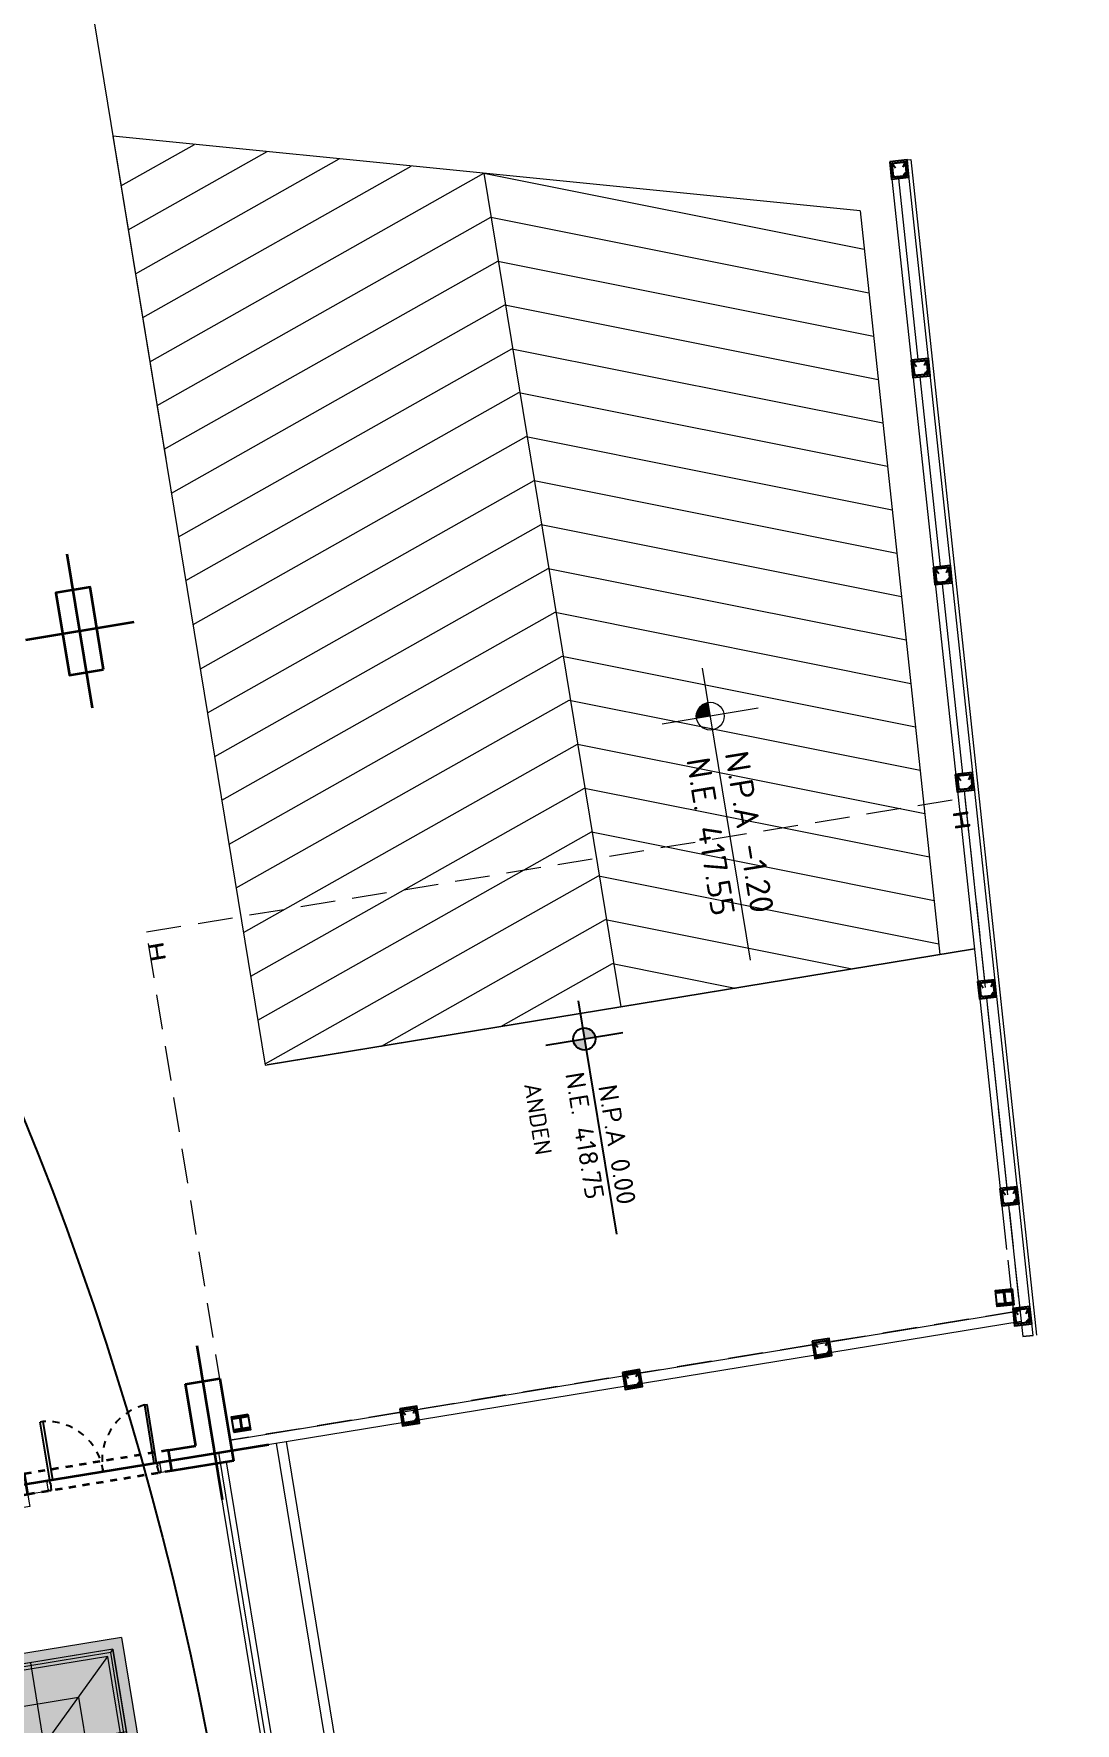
# Model space of a CAD drawing. Header units: metres. Extents: x 2 to 659295185, y -28 to 1124222152.
# Drawn here: x 655619.4 to 655634.39, y 1126477.7 to 1126502.04 of the extents above; entities that cross this region are included whole.
import ezdxf

# ---------------------------------------------------------------- set-up
doc = ezdxf.new("R2010")
doc.units = ezdxf.units.M
doc.header["$MEASUREMENT"] = 0
for name, pattern in [('CCSM_C1_CUERPO CK$0$CONTINUA', [0]), ('CCSM_C1_CUERPO CK$0$DASHED', [0.75, 0.5, -0.25]), ('CCSM_C1_CUERPO CK$0$DASHED2', [0.375, 0.25, -0.125]), ('CCSM_XREF ESTRUCTURA15$0$HIDDEN2', [0.1875, 0.125, -0.0625]), ('DASHDOT', [1, 0.5, -0.25, 0, -0.25]), ('HIDDEN', [0.375, 0.25, -0.125])]:
    doc.linetypes.add(name, pattern=pattern)
doc.layers.get('0').update_dxf_attribs({"linetype": 'CONTINUOUS'})
for name, color, linetype in [('CCSM_C1_CUERPO CK$0$A-PARED', 2, 'CCSM_C1_CUERPO CK$0$CONTINUA'), ('CCSM_C1_CUERPO CK$0$A-PROYECCIONES', 5, 'CCSM_C1_CUERPO CK$0$DASHED'), ('CCSM_C1_CUERPO CK$0$A-PUERTA', 5, 'CCSM_C1_CUERPO CK$0$CONTINUA'), ('CCSM_C1_CUERPO CK$0$A-TEXTOS AREAS', 9, 'CONTINUOUS'), ('CCSM_C1_CUERPO CK$0$A-TEXTOS NIVELES', 7, 'CONTINUOUS'), ('CCSM_C1_CUERPO CK$0$A_MACHONES PAREDES ANDENES', 60, 'CONTINUOUS'), ('CCSM_C1_CUERPO CK$0$A_RAMPAS ANDENES', 8, 'CONTINUOUS'), ('CCSM_C1_CUERPO EL$0$A-AREAS COMERCIALES', 151, 'CONTINUOUS'), ('CCSM_XREF ESTRUCTURA15$0$E_PLANCHAS C', 67, 'CONTINUOUS'), ('CCSM_XREF ESTRUCTURA15$0$PLANCHAS VERIFICADAS ANDENES  Y AMPLIACION LOCALES H Y N 12-05-2011', 8, 'CONTINUOUS'), ('Numero de manzana', 6, 'CONTINUOUS')]:
    doc.layers.add(name, color=color, linetype=linetype)
for name, color, linetype, lineweight in [('CCSM_XREF ESTRUCTURA15$0$E-CC-COLUMNA', 2, 'CONTINUOUS', 35), ('LOCALES ASIGNADOS', 41, 'DASHDOT', 0), ('LOCALES FERIA', 11, 'CONTINUOUS', 0), ('XREF ESCALERAS', 252, 'CONTINUOUS', 0)]:
    doc.layers.add(name, color=color, linetype=linetype, lineweight=lineweight)
doc.styles.add('CCSM_C1_CUERPO CK$0$Standard', font='txt_____.ttf')

# ---------------------------------------------------------------- blocks, each defined once
blk = doc.blocks.new('CCSM_C1_CUERPO CK$0$nivel para plantas')
h = blk.add_hatch(color=251)
h.paths.add_polyline_path([(0, 0.2, 0.414214), (-0.2, 0), (0, 0)])
h.paths.add_polyline_path([(0.2, 0), (0, 0), (0, -0.2, 0.414214)])
at = {"color": 251}
blk.add_line((-0.7, 0), (3.56, 0), dxfattribs=at)
blk.add_lwpolyline([(0, 0.7), (0, 0), (0, -0.7)], dxfattribs=at)
blk.add_circle((0, 0), 0.2, dxfattribs=at)
at = {"char_height": 0.34, "attachment_point": 1, "style": 'CCSM_C1_CUERPO CK$0$Standard'}
for s, insert, width in [('{\\Fromans|c0;\\C7;N.P.A 0.00}', (0.877, 0.444), 2.70141), ('{\\Fromans|c0;N.E. 418.75}', (0.56, -0.104), 3.02544)]:
    blk.add_mtext(s, dxfattribs=dict(at, insert=insert, width=width))
blk = doc.blocks.new('CCSM_C1_CUERPO CK$0$MACHON')
for points in [[(-0.1, 0.216, 1), (-0.082, 0.216, 1)], [(-0.082, 0.034, 1), (-0.1, 0.034, 1)], [(0.1, 0.216, 1), (0.082, 0.216, 1)], [(0.1, 0.034, 1), (0.082, 0.034, 1)]]:
    blk.add_hatch(color=0).paths.add_polyline_path(points)
at = {"color": 0}
for p, q in [((-0.1, 0.025), (0.1, 0.025)), ((-0.091, 0.216), (-0.028, 0.18)), ((-0.091, 0.034), (-0.028, 0.07)), ((0.081, 0.225), (0.056, 0.194)), ((0.1, 0.204), (0.075, 0.174))]:
    blk.add_line(p, q, dxfattribs=at)
blk.add_lwpolyline([(-0.125, 0), (0.125, 0), (0.125, 0.25), (-0.125, 0.25)], close=True)
for points in [[(-0.1, 0.025), (-0.1, 0.225), (0.03, 0.225)], [(0.056, 0.194), (0.081, 0.225), (0.1, 0.225), (0.1, 0.025), (-0.1, 0.025), (-0.1, 0.225), (0.1, 0.225), (0.1, 0.204), (0.075, 0.174)], [(0.075, 0.174), (0.1, 0.204), (0.1, 0.225), (-0.1, 0.225), (-0.1, 0.025), (0.1, 0.025), (0.1, 0.225), (0.081, 0.225), (0.056, 0.194)], [(0.03, 0.225), (0.1, 0.225), (0.1, 0.025)]]:
    blk.add_lwpolyline(points, dxfattribs=at)
for centre in [(-0.091, 0.216), (-0.091, 0.034), (0.091, 0.216), (0.091, 0.034)]:
    blk.add_circle(centre, 0.00902, dxfattribs=at)
blk = doc.blocks.new('CCSM_C1_CUERPO CK$0$A$C474C28DF')
for p, q in [((0, 1.855), (0, 1.83)), ((0.015, 1.855), (0, 1.855)), ((0.105, 1.82), (0, 1.83)), ((0.015, 1.87), (0.015, 1.855)), ((0.15, 1.83), (0.105, 1.83)), ((0.105, 1.83), (0.105, 1.82)), ((0.135, 1.87), (0.135, 1.855)), ((0.135, 1.855), (0.15, 1.855)), ((0.15, 1.855), (0.15, 1.83)), ((0.15, 1.825), (0.15, 1.785)), ((0.15, 1.825), (1, 1.825)), ((1, 1.785), (0.15, 1.785)), ((1, 1.785), (1, 1.825)), ((0.105, 0.27), (0, 0.26)), ((0, 0.235), (0, 0.26)), ((0.105, 0.26), (0.105, 0.27)), ((0.15, 0.26), (0.105, 0.26)), ((0.15, 0.265), (0.15, 0.305)), ((1, 0.305), (0.15, 0.305)), ((0.15, 0.265), (1, 0.265)), ((0.15, 0.235), (0.15, 0.26)), ((1, 0.305), (1, 0.265)), ((0.015, 0.235), (0, 0.235)), ((0.015, 0.22), (0.015, 0.235)), ((0.135, 0.22), (0.135, 0.235)), ((0.135, 0.235), (0.15, 0.235))]:
    blk.add_line(p, q)
at = {"color": 8, "linetype": 'CCSM_C1_CUERPO CK$0$DASHED2', "ltscale": 0.05}
for centre, start, end in [((0.182, 1.867), 267.7877, 354.2972), ((0.182, 0.223), 5.7028, 92.2123)]:
    blk.add_arc(centre, 0.822, start, end, dxfattribs=at)
blk = doc.blocks.new('CCSM_XREF ESTRUCTURA15$0$Psntalla 410x120')
at = {"color": 5}
for p, q in [((0, -4.389), (0, 0.789)), ((1.574, 0), (-0.674, 0))]:
    blk.add_line(p, q, dxfattribs=at)
at = {"color": 2}
for p, q in [((-0.15, 0.25), (-0.15, -0.65)), ((1.05, 0.25), (-0.15, 0.25)), ((1.05, -0.25), (1.05, 0.25)), ((0.15, -0.25), (1.05, -0.25)), ((0.15, -0.65), (0.15, -0.25)), ((-0.15, -0.65), (0.15, -0.65)), ((-0.15, -2.75), (0.15, -2.75)), ((-0.15, -2.75), (-0.15, -3.85)), ((0.15, -3.85), (0.15, -2.75)), ((-0.15, -3.85), (0.15, -3.85))]:
    blk.add_line(p, q, dxfattribs=at)
at = {"color": 8, "linetype": 'CCSM_XREF ESTRUCTURA15$0$HIDDEN2', "ltscale": 0.5}
for p, q in [((-0.15, -0.65), (-0.15, -2.75)), ((0.15, -0.65), (0.15, -2.75))]:
    blk.add_line(p, q, dxfattribs=at)
blk = doc.blocks.new('CCSM_XREF ESTRUCTURA15$0$COLUM REC 120x50 mid')
at = {"color": 5}
for p, q in [((0, 1.124), (0, -1.124)), ((-0.789, 0), (0.789, 0))]:
    blk.add_line(p, q, dxfattribs=at)
at = {"color": 2}
blk.add_lwpolyline([(-0.25, 0.6), (-0.25, -0.6), (0.25, -0.6), (0.25, 0.6)], close=True, dxfattribs=at)
blk = doc.blocks.new('CCSM_XREF ESTRUCTURA15$0$A$C17D5529C')
at = {"layer": 'CCSM_XREF ESTRUCTURA15$0$E-CC-COLUMNA'}
blk.add_lwpolyline([(-0.162, -0.103), (-0.028, -0.103, -0.410123), (-0.01, -0.121), (-0.01, -0.2), (0, -0.2), (0, 0), (-0.01, 0), (-0.01, -0.079, -0.410123), (-0.028, -0.097), (-0.162, -0.097, -0.410123), (-0.18, -0.079), (-0.18, 0), (-0.19, 0), (-0.19, -0.2), (-0.18, -0.2), (-0.18, -0.121, -0.418316), (-0.162, -0.103)], format="xyb", dxfattribs=at)
at = {"layer": 'CCSM_XREF ESTRUCTURA15$0$E_PLANCHAS C'}
blk.add_lwpolyline([(-0.21, 0.02), (0.02, 0.02), (0.02, -0.22), (-0.21, -0.22)], close=True, dxfattribs=at)
blk = doc.blocks.new('STAIRS2')
for p, q in [((655560.082, 1126407.36), (655561.096, 1126407.526)), ((655561.096, 1126407.526), (655560.082, 1126407.36))]:
    blk.add_line(p, q)
at = {"layer": 'XREF ESCALERAS', "linetype": 'HIDDEN', "ltscale": 0.02}
for p, q in [((655560.082, 1126407.36), (655561.096, 1126407.526)), ((655560.994, 1126406.293), (655560.8, 1126407.477)), ((655561.291, 1126406.342), (655561.096, 1126407.526)), ((655560.402, 1126406.196), (655560.208, 1126407.38)), ((655560.698, 1126406.245), (655560.504, 1126407.429))]:
    blk.add_line(p, q, dxfattribs=at)
at = {"layer": 'XREF ESCALERAS'}
for p, q in [((655557.248, 1126406.895), (655560.082, 1126407.36)), ((655557.294, 1126406.862), (655560.073, 1126407.318)), ((655557.294, 1126406.862), (655560.073, 1126407.318)), ((655557.351, 1126406.821), (655560.082, 1126407.268)), ((655557.351, 1126406.821), (655560.063, 1126407.265)), ((655559.327, 1126407.195), (655559.32, 1126407.235)), ((655559.514, 1126406.051), (655559.32, 1126407.235)), ((655559.623, 1126407.244), (655559.616, 1126407.283)), ((655559.81, 1126406.099), (655559.616, 1126407.283)), ((655560.106, 1126406.148), (655559.912, 1126407.332)), ((655560.106, 1126406.148), (655559.927, 1126407.243)), ((655558.432, 1126407.089), (655558.438, 1126407.05)), ((655558.432, 1126407.089), (655558.82, 1126404.721)), ((655558.735, 1126407.098), (655558.728, 1126407.138)), ((655558.922, 1126405.954), (655558.728, 1126407.138)), ((655559.031, 1126407.147), (655559.024, 1126407.186)), ((655559.218, 1126406.002), (655559.024, 1126407.186)), ((655559.218, 1126406.002), (655559.039, 1126407.097)), ((655559.514, 1126406.051), (655559.335, 1126407.146)), ((655559.81, 1126406.099), (655559.631, 1126407.194)), ((655557.248, 1126406.895), (655557.636, 1126404.527)), ((655557.248, 1126406.895), (655557.636, 1126404.527)), ((655557.294, 1126406.862), (655557.248, 1126406.895)), ((655557.294, 1126406.862), (655557.669, 1126404.573)), ((655557.294, 1126406.862), (655557.669, 1126404.573)), ((655557.351, 1126406.821), (655557.71, 1126404.63)), ((655558.626, 1126405.905), (655557.351, 1126406.821)), ((655557.351, 1126406.821), (655557.71, 1126404.63)), ((655558.131, 1126405.216), (655557.937, 1126406.4)), ((655560.698, 1126406.245), (655560.878, 1126405.149)), ((655560.698, 1126406.245), (655560.893, 1126405.06)), ((655560.994, 1126406.293), (655561.174, 1126405.198)), ((655560.994, 1126406.293), (655561.189, 1126405.109)), ((655561.291, 1126406.342), (655561.485, 1126405.157)), ((655561.291, 1126406.342), (655561.485, 1126405.157)), ((655560.087, 1126406.144), (655557.442, 1126405.711)), ((655559.218, 1126406.002), (655559.398, 1126404.907)), ((655559.218, 1126406.002), (655559.412, 1126404.818)), ((655559.514, 1126406.051), (655559.694, 1126404.955)), ((655559.514, 1126406.051), (655559.708, 1126404.866)), ((655559.81, 1126406.099), (655559.99, 1126405.004)), ((655559.81, 1126406.099), (655560.004, 1126404.915)), ((655560.106, 1126406.148), (655560.286, 1126405.052)), ((655560.106, 1126406.148), (655560.3, 1126404.963)), ((655560.402, 1126406.196), (655560.582, 1126405.101)), ((655560.402, 1126406.196), (655560.596, 1126405.012)), ((655558.626, 1126405.905), (655557.71, 1126404.63)), ((655558.922, 1126405.954), (655559.102, 1126404.858)), ((655558.922, 1126405.954), (655559.116, 1126404.769)), ((655561.388, 1126405.75), (655558.131, 1126405.216)), ((655557.636, 1126404.527), (655561.485, 1126405.157)), ((655557.636, 1126404.527), (655561.485, 1126405.157)), ((655557.669, 1126404.573), (655561.387, 1126405.182)), ((655557.669, 1126404.573), (655561.387, 1126405.182)), ((655557.71, 1126404.63), (655561.381, 1126405.232)), ((655557.71, 1126404.63), (655561.381, 1126405.232)), ((655560.59, 1126405.052), (655560.596, 1126405.012)), ((655560.886, 1126405.1), (655560.893, 1126405.06)), ((655561.182, 1126405.149), (655561.189, 1126405.109)), ((655559.11, 1126404.809), (655559.116, 1126404.769)), ((655559.406, 1126404.857), (655559.412, 1126404.818)), ((655559.702, 1126404.906), (655559.708, 1126404.866)), ((655559.998, 1126404.954), (655560.004, 1126404.915)), ((655560.294, 1126405.003), (655560.3, 1126404.963)), ((655557.669, 1126404.573), (655557.636, 1126404.527)), ((655558.814, 1126404.76), (655558.82, 1126404.721))]:
    blk.add_line(p, q, dxfattribs=at)
at = {"layer": 'XREF ESCALERAS', "linetype": 'CCSM_C1_CUERPO CK$0$DASHED', "ltscale": 0.02}
for p, q in [((655559.608, 1126406.674), (655559.292, 1126406.773)), ((655559.292, 1126406.773), (655559.319, 1126406.627)), ((655557.937, 1126406.4), (655559.608, 1126406.674)), ((655560.087, 1126406.144), (655561.291, 1126406.342)), ((655560.087, 1126406.144), (655561.291, 1126406.342))]:
    blk.add_line(p, q, dxfattribs=at)
at = {"layer": 'XREF ESCALERAS'}
blk.add_lwpolyline([(655560.116, 1126407.531), (655559.986, 1126406.882), (655560.398, 1126406.729), (655559.773, 1126406.724), (655560.154, 1126406.613), (655560.064, 1126405.983)], dxfattribs=at)
blk.add_lwpolyline([(655560.116, 1126407.531), (655559.986, 1126406.882), (655560.398, 1126406.729), (655559.773, 1126406.724), (655560.154, 1126406.613), (655560.064, 1126405.983)], dxfattribs=at)
at = {"layer": 'XREF ESCALERAS', "linetype": 'CCSM_C1_CUERPO CK$0$DASHED', "ltscale": 0.02}
blk.add_lwpolyline([(655557.937, 1126406.4), (655559.608, 1126406.674), (655559.292, 1126406.773), (655559.319, 1126406.627)], dxfattribs=at)
at = {"layer": 'XREF ESCALERAS'}
blk.add_circle((655561.388, 1126405.75), 0.0332, dxfattribs=at)
blk.add_arc((655561.38, 1126405.206), 0.0253, 287.3371, 88.5915, dxfattribs=at)
blk.add_arc((655561.38, 1126405.206), 0.0253, 287.3371, 88.5915, dxfattribs=at)

msp = doc.modelspace()

# ---------------------------------------------------------------- hatches: boundary and pattern name
at = {"layer": 'CCSM_C1_CUERPO CK$0$A-TEXTOS NIVELES', "lineweight": 5}
msp.add_hatch(color=256, dxfattribs=at).paths.add_polyline_path([(655628.9417, 1126492.1744), (655629.1391, 1126492.2067), (655629.1067, 1126492.4041, 0.4142136)])
at = {"layer": 'LOCALES ASIGNADOS'}
h = msp.add_hatch(color=256, dxfattribs=at)
edge = h.paths.add_edge_path()
edge.add_arc((219491.1056, 1054914.3756), 441878.9229, 9.308049718, 9.309563548, ccw=False)
edge.add_line((655551.8097, 1126384.9626), (655564.5398, 1126387.0492))
edge.add_line((655564.5398, 1126387.0492), (655562.5867, 1126398.9652))
edge.add_line((655562.5867, 1126398.9652), (655552.3922, 1126397.2942))
edge.add_line((655552.3922, 1126397.2942), (655552.4569, 1126396.8995))
edge.add_line((655552.4569, 1126396.8995), (655549.9212, 1126396.4839))
at = {"layer": 'LOCALES FERIA'}
h = msp.add_hatch(color=11, dxfattribs=at)
edge = h.paths.add_edge_path()
edge.add_line((655622.8416, 1126465.6642), (655620.6661, 1126478.9376))
edge.add_line((655620.6661, 1126478.9376), (655610.551, 1126477.2797))
edge.add_line((655610.551, 1126477.2797), (655612.653, 1126464.4547))
edge.add_arc((655759.3676, 1125272.1548), 1201.2927, 96.5257237, 97.0150845, ccw=False)

# ---------------------------------------------------------------- linework, layer by layer
at = {"color": 3}
for points in [[(655632.7737, 1126490.6447), (655632.7519, 1126490.7774, -0.4101231), (655632.7665, 1126490.7981), (655632.8445, 1126490.8108), (655632.8429, 1126490.8207), (655632.6455, 1126490.7884), (655632.6471, 1126490.7785), (655632.7251, 1126490.7913, -0.4101231), (655632.7455, 1126490.7764), (655632.7672, 1126490.6441, -0.4101231), (655632.7526, 1126490.6235), (655632.6746, 1126490.6107), (655632.6762, 1126490.6009), (655632.8736, 1126490.6332), (655632.872, 1126490.6431), (655632.794, 1126490.6303, -0.4183159), (655632.7736, 1126490.6452)], [(655632.7737, 1126490.6447), (655632.7519, 1126490.7774, -0.4101231), (655632.7665, 1126490.7981), (655632.8445, 1126490.8108), (655632.8429, 1126490.8207), (655632.6455, 1126490.7884), (655632.6471, 1126490.7785), (655632.7251, 1126490.7913, -0.4101231), (655632.7455, 1126490.7764), (655632.7672, 1126490.6441, -0.4101231), (655632.7526, 1126490.6235), (655632.6746, 1126490.6107), (655632.6762, 1126490.6009), (655632.8736, 1126490.6332), (655632.872, 1126490.6431), (655632.794, 1126490.6303, -0.4183159), (655632.7736, 1126490.6452)], [(655621.1896, 1126488.746), (655621.1679, 1126488.8787, -0.4101231), (655621.1825, 1126488.8993), (655621.2604, 1126488.9121), (655621.2588, 1126488.922), (655621.0615, 1126488.8896), (655621.0631, 1126488.8798), (655621.141, 1126488.8926, -0.4101231), (655621.1615, 1126488.8777), (655621.1831, 1126488.7454, -0.4101231), (655621.1685, 1126488.7248), (655621.0906, 1126488.712), (655621.0922, 1126488.7021), (655621.2896, 1126488.7345), (655621.2879, 1126488.7444), (655621.21, 1126488.7316, -0.4183159), (655621.1896, 1126488.7465)], [(655621.1896, 1126488.746), (655621.1679, 1126488.8787, -0.4101231), (655621.1825, 1126488.8993), (655621.2604, 1126488.9121), (655621.2588, 1126488.922), (655621.0615, 1126488.8896), (655621.0631, 1126488.8798), (655621.141, 1126488.8926, -0.4101231), (655621.1615, 1126488.8777), (655621.1831, 1126488.7454, -0.4101231), (655621.1685, 1126488.7248), (655621.0906, 1126488.712), (655621.0922, 1126488.7021), (655621.2896, 1126488.7345), (655621.2879, 1126488.7444), (655621.21, 1126488.7316, -0.4183159), (655621.1896, 1126488.7465)]]:
    msp.add_lwpolyline(points, format="xyb", dxfattribs=at)
at = {"layer": 'CCSM_C1_CUERPO CK$0$A-PARED', "lineweight": 5}
for p, q in [((655622.2271, 1126481.778), (655633.5979, 1126483.6418)), ((655622.2991, 1126481.6378), (655633.614, 1126483.4924)), ((655622.8911, 1126481.7343), (655624.856, 1126469.7454)), ((655625.0283, 1126469.6216), (655623.039, 1126481.7589)), ((655623.04, 1126475.272), (655622.029, 1126481.441)), ((655623.8969, 1126470.043), (655622.029, 1126481.441)), ((655624.0514, 1126470.0278), (655622.1769, 1126481.4652))]:
    msp.add_line(p, q, dxfattribs=at)
at = {"layer": 'CCSM_C1_CUERPO CK$0$A-PARED', "color": 8, "lineweight": 5}
for points in [[(655631.2968, 1126499.4874), (655620.542, 1126500.5592), (655622.7349, 1126487.181), (655632.9415, 1126488.8539), (655632.9415, 1126488.8539)], [(655632.0257, 1126500.2241), (655633.8351, 1126483.292)], [(655631.7538, 1126499.9435), (655633.3112, 1126485.4017)], [(655633.3378, 1126485.1531), (655633.4054, 1126484.5222)], [(655633.4214, 1126484.3729), (655633.5139, 1126483.509)]]:
    msp.add_lwpolyline(points, dxfattribs=at)
at = {"layer": 'CCSM_C1_CUERPO CK$0$A-PARED', "lineweight": 5}
for points in [[(655631.9728, 1126500.2184), (655632.0255, 1126500.224)], [(655633.6377, 1126483.2709), (655633.7868, 1126483.287), (655631.9728, 1126500.2182), (655631.9728, 1126500.2184)], [(655631.8503, 1126499.9538), (655632.1299, 1126497.3437)], [(655632.1566, 1126497.0951), (655632.4495, 1126494.3608)], [(655632.4762, 1126494.1122), (655632.7691, 1126491.3779)], [(655632.7957, 1126491.1294), (655633.0887, 1126488.3951)], [(655633.1153, 1126488.1465), (655633.4083, 1126485.4122)], [(655633.4349, 1126485.1636), (655633.6377, 1126483.2709)], [(655633.7868, 1126483.2868), (655633.6377, 1126483.2708)], [(655620.5422, 1126478.7653), (655612.5904, 1126477.4619)], [(655620.666, 1126478.9376), (655613.5953, 1126477.7786)], [(655620.5422, 1126478.7653), (655622.6927, 1126465.6455)], [(655620.666, 1126478.9376), (655622.8419, 1126465.6626)]]:
    msp.add_lwpolyline(points, dxfattribs=at)
for points in [[(655621.3633, 1126481.4841), (655621.3875, 1126481.3361), (655621.2395, 1126481.3118), (655621.2152, 1126481.4598)], [(655619.587, 1126481.1929), (655619.6112, 1126481.0449), (655619.3152, 1126480.9964), (655619.2909, 1126481.1444)]]:
    msp.add_lwpolyline(points, close=True, dxfattribs=at)
at = {"layer": 'CCSM_C1_CUERPO CK$0$A-PROYECCIONES', "lineweight": 5}
msp.add_lwpolyline([(655632.8063, 1126491.0308), (655633.5979, 1126483.6418), (655622.2271, 1126481.778), (655621.027, 1126489.1)], close=True, dxfattribs=at)
at = {"layer": 'CCSM_C1_CUERPO CK$0$A-TEXTOS NIVELES', "lineweight": 5}
msp.add_line((655629.0258, 1126492.8975), (655629.7149, 1126488.6939), dxfattribs=at)
msp.add_lwpolyline([(655629.8298, 1126492.3199), (655629.1391, 1126492.2067), (655628.4483, 1126492.0935)], dxfattribs=at)
msp.add_circle((655629.1391, 1126492.2067), 0.2, dxfattribs=at)
at = {"layer": 'CCSM_C1_CUERPO CK$0$A_RAMPAS ANDENES', "lineweight": 5}
for p, q in [((655616.5883, 1126524.6806), (655621.3034, 1126495.9144)), ((655631.2968, 1126499.4874), (655620.542, 1126500.5592)), ((655631.2968, 1126499.4874), (655632.4448, 1126488.7725)), ((655632.9415, 1126488.8539), (655622.7595, 1126487.185))]:
    msp.add_line(p, q, dxfattribs=at)
for points in [[(655620.6538, 1126499.8443), (655621.7135, 1126500.4425)], [(655620.7631, 1126499.2106), (655622.7605, 1126500.3381)], [(655620.8664, 1126498.5799), (655623.7979, 1126500.2347)], [(655620.9698, 1126497.9493), (655624.8353, 1126500.1313)], [(655621.0741, 1126497.3128), (655625.8823, 1126500.027), (655631.3563, 1126498.9322)], [(655625.8822, 1126500.027), (655627.8504, 1126488.0195)], [(655621.1775, 1126496.6821), (655625.9832, 1126499.3949), (655631.4233, 1126498.3069)], [(655621.2809, 1126496.0515), (655626.0841, 1126498.7629), (655631.4903, 1126497.6817)], [(655621.3843, 1126495.4209), (655626.1849, 1126498.1308), (655631.5573, 1126497.0564)], [(655621.4876, 1126494.7902), (655626.2858, 1126497.4988), (655631.6243, 1126496.4311)], [(655621.591, 1126494.1596), (655626.3867, 1126496.8667), (655631.6913, 1126495.8058)], [(655621.6944, 1126493.5289), (655626.4876, 1126496.2347), (655631.7583, 1126495.1805)], [(655621.7997, 1126492.8865), (655626.6054, 1126495.5993), (655631.8252, 1126494.5553)], [(655621.903, 1126492.2559), (655626.7062, 1126494.9672), (655631.8922, 1126493.93)], [(655622.0064, 1126491.6252), (655626.8071, 1126494.3352), (655631.9592, 1126493.3048)], [(655622.1098, 1126490.9946), (655626.908, 1126493.7031), (655632.0262, 1126492.6795)], [(655622.2131, 1126490.3639), (655627.0088, 1126493.0711), (655632.0932, 1126492.0542)], [(655622.3165, 1126489.7333), (655627.1097, 1126492.439), (655632.1602, 1126491.4289)], [(655622.4218, 1126489.0909), (655627.2275, 1126491.8036), (655632.2272, 1126490.8037)], [(655622.5252, 1126488.4602), (655627.3284, 1126491.1716), (655632.2942, 1126490.1784)], [(655622.6285, 1126487.8296), (655627.4292, 1126490.5395), (655632.3612, 1126489.5532)], [(655622.7319, 1126487.1989), (655627.5301, 1126489.9075), (655632.4282, 1126488.9279)], [(655624.4059, 1126487.4549), (655627.631, 1126489.2754), (655631.1811, 1126488.5654)], [(655626.1259, 1126487.7368), (655627.7318, 1126488.6434), (655629.4997, 1126488.2898)]]:
    msp.add_lwpolyline(points, dxfattribs=at)
at = {"layer": 'CCSM_C1_CUERPO EL$0$A-AREAS COMERCIALES', "lineweight": 5}
msp.add_lwpolyline([(655631.6499, 1126424.5986), (655631.4088, 1126426.07), (655631.3663, 1126426.3288), (655636.7266, 1126427.5295), (655630.344, 1126466.4655), (655625.5798, 1126465.9653), (655624.6464, 1126465.8634), (655624.6464, 1126465.8634), (655624.6189, 1126466.0315), (655622.0671, 1126481.5995), (655619.2909, 1126481.1444), (655619.3314, 1126480.8977), (655619.3435, 1126480.8237), (655610.2153, 1126479.3275), (655609.2594, 1126485.1588), (655611.6493, 1126485.5505), (655610.5833, 1126492.0533), (655598.7999, 1126490.1217), (655601.1572, 1126475.7399), (655538.5815, 1126465.4833)], dxfattribs=at)
at = {"layer": 'Numero de manzana', "lineweight": -2}
msp.add_circle((655575.4972, 1126468.5723), 47.2457, dxfattribs=at)

# ---------------------------------------------------------------- block references
at = {"layer": 'CCSM_C1_CUERPO CK$0$A-PUERTA', "lineweight": 5, "rotation": 99.30859508087696}
msp.add_blockref('CCSM_C1_CUERPO CK$0$A$C474C28DF', (655621.4566, 1126481.3474), dxfattribs=at)
at = {"layer": 'CCSM_C1_CUERPO CK$0$A-TEXTOS NIVELES', "lineweight": 5, "xscale": 0.8000000001443553, "yscale": 0.8000000001443553, "zscale": 0.8000000001443553, "rotation": 279.3085951669859}
msp.add_blockref('CCSM_C1_CUERPO CK$0$nivel para plantas', (655627.328, 1126487.5553), dxfattribs=at)
at = {"layer": 'CCSM_C1_CUERPO CK$0$A_MACHONES PAREDES ANDENES', "lineweight": 5}
for p, rotation in [((655631.7375, 1126500.0675), 276.0672781626715), ((655632.0437, 1126497.2088), 276.0672781626715), ((655632.3614, 1126494.2257), 276.0920292992686), ((655632.6804, 1126491.2427), 276.1167804433298), ((655633.0007, 1126488.2599), 276.141531579578), ((655633.3223, 1126485.2772), 276.1662827178326), ((655633.5072, 1126483.5512), 276.1662827178326), ((655630.6247, 1126483.0785), 279.3085951751866), ((655627.897, 1126482.6314), 279.3085951751866), ((655624.6898, 1126482.1057), 279.3085951751866)]:
    msp.add_blockref('CCSM_C1_CUERPO CK$0$MACHON', p, dxfattribs=dict(at, rotation=rotation))
at = {"layer": 'CCSM_XREF ESTRUCTURA15$0$E-CC-COLUMNA', "lineweight": 5, "rotation": 189.3085951960123}
msp.add_blockref('CCSM_XREF ESTRUCTURA15$0$COLUM REC 120x50 mid', (655620.0637, 1126493.4312), dxfattribs=at)
at = {"layer": 'CCSM_XREF ESTRUCTURA15$0$E-CC-COLUMNA', "lineweight": 5, "xscale": -1, "rotation": 279.308595216838}
msp.add_blockref('CCSM_XREF ESTRUCTURA15$0$Psntalla 410x120', (655622.0047, 1126481.5892), dxfattribs=at)
at = {"layer": 'CCSM_XREF ESTRUCTURA15$0$PLANCHAS VERIFICADAS ANDENES  Y AMPLIACION LOCALES H Y N 12-05-2011', "lineweight": 5}
for p, rotation in [((655633.4873, 1126483.7468), 276.0989061446484), ((655622.4988, 1126481.9441), 279.3085951751866)]:
    msp.add_blockref('CCSM_XREF ESTRUCTURA15$0$A$C17D5529C', p, dxfattribs=dict(at, rotation=rotation))
at = {"layer": 'XREF ESCALERAS', "rotation": 180.0000000133402}
msp.add_blockref('STAIRS2', (1311178.1779, 2252883.2924), dxfattribs=at)

# ---------------------------------------------------------------- texts
at = {"layer": 'CCSM_C1_CUERPO CK$0$A-TEXTOS AREAS', "lineweight": 5, "insert": (655626.6931, 1126486.9437), "char_height": 0.24, "width": 2.406887, "attachment_point": 1, "rotation": 279.30793, "style": 'CCSM_C1_CUERPO CK$0$Standard'}
msp.add_mtext('{\\Fromans|c0;ANDEN}', dxfattribs=at)
at = {"layer": 'CCSM_C1_CUERPO CK$0$A-TEXTOS NIVELES', "lineweight": 5, "char_height": 0.34, "attachment_point": 1, "rotation": 279.3086, "style": 'CCSM_C1_CUERPO CK$0$Standard'}
for s, insert, width in [('{\\Fromans|c0;\\C7;N.P.A -1.20}', (655629.68, 1126491.7298), 3.290786), ('{\\Fromans|c0;N.E. 417.55}', (655629.1268, 1126491.6372), 3.025443)]:
    msp.add_mtext(s, dxfattribs=dict(at, insert=insert, width=width))

doc.saveas('drawing.dxf')
